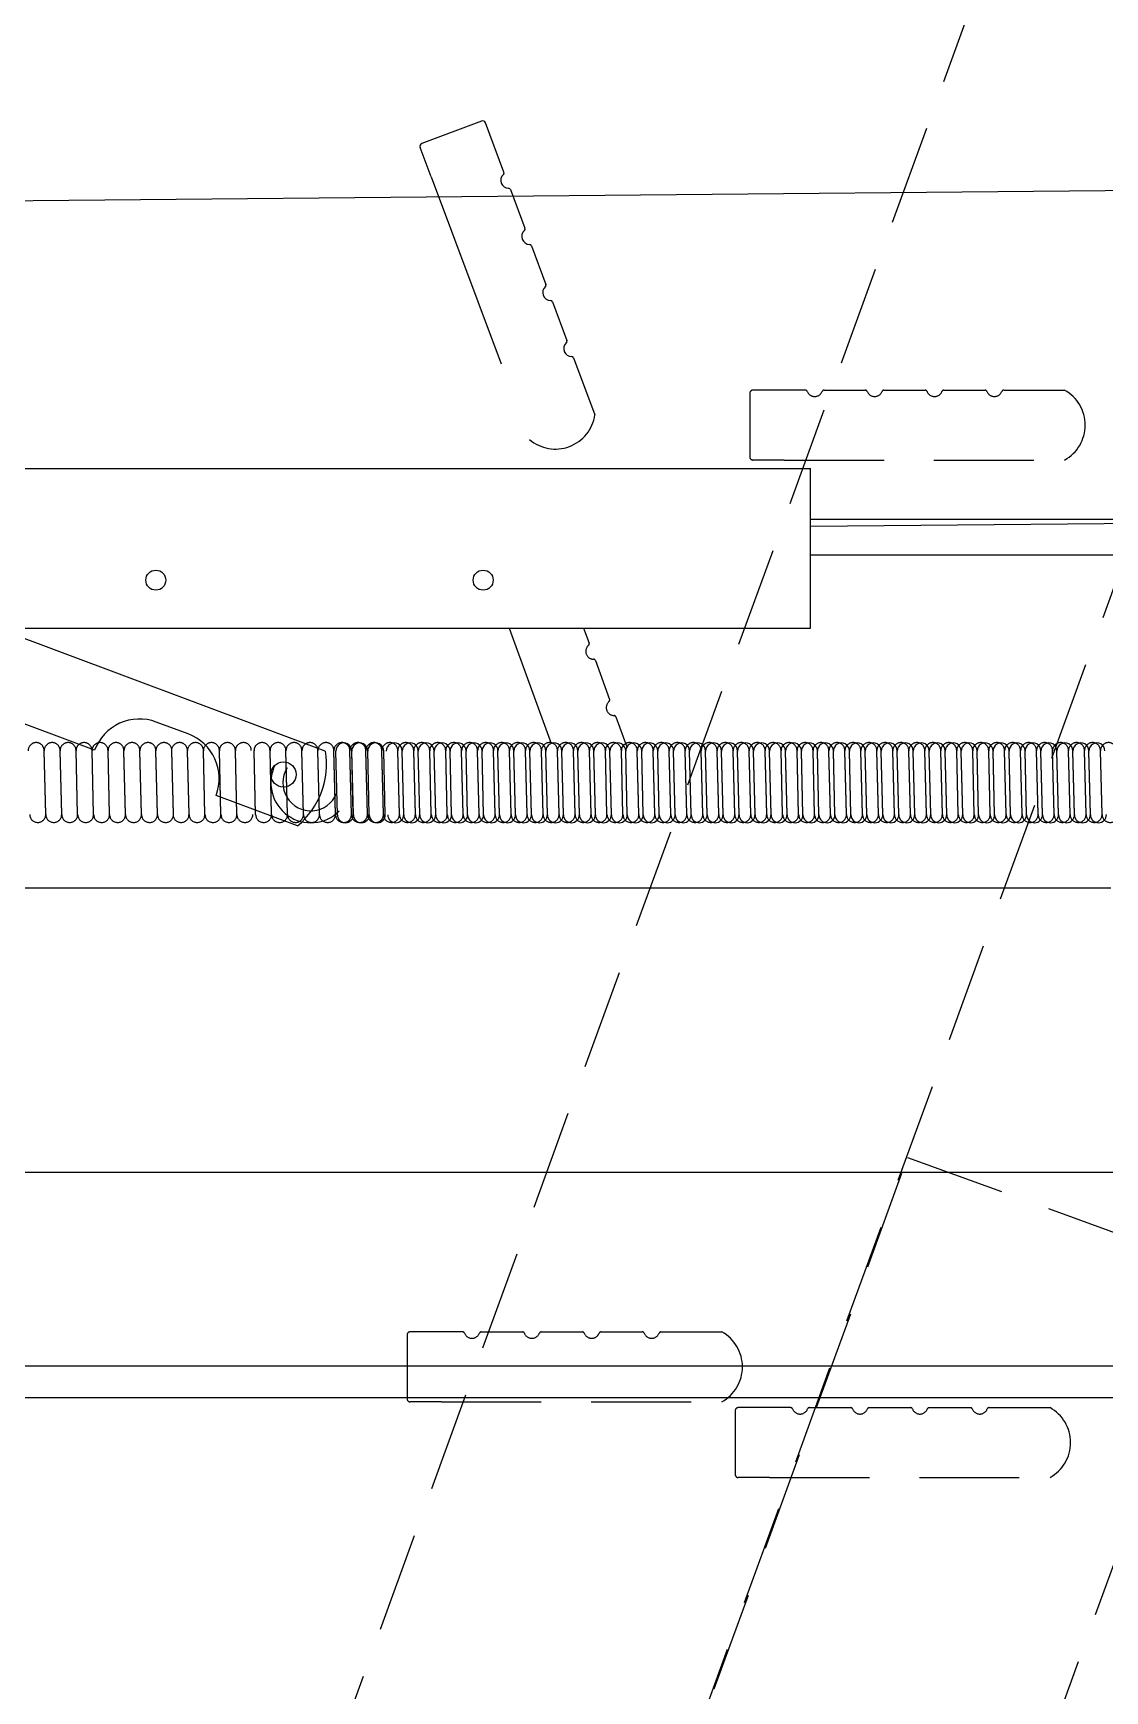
# Model space of a CAD drawing. Extents: x 216 to 4624, y 67 to 3629.
# Drawn here: x 3181.2 to 3449.6, y 2532.7 to 2947.8 of the extents above; entities that cross this region are included whole.
import ezdxf

# ---------------------------------------------------------------- set-up
doc = ezdxf.new("R2010")
doc.units = 0
doc.header["$LTSCALE"] = 100
doc.header["$MEASUREMENT"] = 0
doc.linetypes.add('DASHED', pattern=[0.75, 0.5, -0.25])
doc.linetypes.add('HIDDEN', pattern=[0.375, 0.25, -0.125])
doc.layers.get('0').update_dxf_attribs({"linetype": 'CONTINUOUS'})
doc.layers.add('SKJULT', color=7, linetype='HIDDEN')

msp = doc.modelspace()

# ---------------------------------------------------------------- linework, layer by layer
at = {"color": 7}
for p, q in [((3293.5, 2925.77), (3278.52, 2920.15)), ((3299.09, 2913), (3294.47, 2925.33)), ((4622.99, 2919.33), (3028.48, 2904.39)), ((3280.84, 2911.82), (3278.08, 2919.19)), ((3073.87, 2838.82), (3375.89, 2838.82)), ((3375.89, 2798.82), (3375.89, 2838.82)), ((4623.77, 2835.94), (3375.95, 2824.24)), ((3660.09, 2825.99), (3375.89, 2825.99)), ((3375.89, 2817.18), (3630.06, 2817.18)), ((3254.35, 2768.01), (3147.91, 2807.77)), ((3171.87, 2798.82), (3375.89, 2798.82)), ((3196.56, 2768.25), (3142.13, 2788.58)), ((3257.37, 2752.03), (3256.97, 2768.03)), ((3261.36, 2752.1), (3260.97, 2768.1)), ((3261.37, 2752.03), (3260.97, 2768.03)), ((3265.36, 2752.1), (3264.97, 2768.1)), ((3269.37, 2752.03), (3268.97, 2768.03)), ((3273.99, 2752.1), (3273.6, 2768.1)), ((3273.99, 2752.03), (3273.6, 2768.03)), ((3277.99, 2752.1), (3277.6, 2768.1)), ((3281.99, 2752.1), (3281.6, 2768.1)), ((3281.99, 2752.03), (3281.6, 2768.03)), ((3285.99, 2752.1), (3285.6, 2768.1)), ((3285.99, 2752.03), (3285.6, 2768.03)), ((3289.99, 2752.1), (3289.6, 2768.1)), ((3289.99, 2752.03), (3289.6, 2768.03)), ((3293.99, 2752.1), (3293.6, 2768.1)), ((3293.99, 2752.03), (3293.6, 2768.03)), ((3297.99, 2752.1), (3297.6, 2768.1)), ((3297.99, 2752.03), (3297.6, 2768.03)), ((3301.99, 2752.1), (3301.6, 2768.1)), ((3301.99, 2752.03), (3301.6, 2768.03)), ((3305.99, 2752.1), (3305.6, 2768.1)), ((3305.99, 2752.03), (3305.6, 2768.03)), ((3309.99, 2752.1), (3309.6, 2768.1)), ((3309.99, 2752.03), (3309.6, 2768.03)), ((3313.99, 2752.1), (3313.6, 2768.1)), ((3313.99, 2752.03), (3313.6, 2768.03)), ((3317.99, 2752.1), (3317.6, 2768.1)), ((3317.99, 2752.03), (3317.6, 2768.03)), ((3321.99, 2752.1), (3321.6, 2768.1)), ((3321.99, 2752.03), (3321.6, 2768.03)), ((3325.99, 2752.1), (3325.6, 2768.1)), ((3325.99, 2752.03), (3325.6, 2768.03)), ((3329.99, 2752.1), (3329.6, 2768.1)), ((3329.99, 2752.03), (3329.6, 2768.03)), ((3333.99, 2752.1), (3333.6, 2768.1)), ((3333.99, 2752.03), (3333.6, 2768.03)), ((3337.99, 2752.1), (3337.6, 2768.1)), ((3337.99, 2752.03), (3337.6, 2768.03)), ((3341.99, 2752.1), (3341.6, 2768.1)), ((3341.99, 2752.03), (3341.6, 2768.03)), ((3345.99, 2752.1), (3345.6, 2768.1)), ((3345.99, 2752.03), (3345.6, 2768.03)), ((3349.99, 2752.1), (3349.6, 2768.1)), ((3349.99, 2752.03), (3349.6, 2768.03)), ((3353.99, 2752.1), (3353.6, 2768.1)), ((3353.99, 2752.03), (3353.6, 2768.03)), ((3357.99, 2752.1), (3357.6, 2768.1)), ((3357.99, 2752.03), (3357.6, 2768.03)), ((3361.99, 2752.1), (3361.6, 2768.1)), ((3361.99, 2752.03), (3361.6, 2768.03)), ((3365.99, 2752.1), (3365.6, 2768.1)), ((3365.99, 2752.03), (3365.6, 2768.03)), ((3369.99, 2752.1), (3369.6, 2768.1)), ((3369.99, 2752.03), (3369.6, 2768.03)), ((3373.99, 2752.1), (3373.6, 2768.1)), ((3373.99, 2752.03), (3373.6, 2768.03)), ((3377.99, 2752.1), (3377.6, 2768.1)), ((3377.99, 2752.03), (3377.6, 2768.03)), ((3381.99, 2752.1), (3381.6, 2768.1)), ((3381.99, 2752.03), (3381.6, 2768.03)), ((3385.99, 2752.1), (3385.6, 2768.1)), ((3385.99, 2752.03), (3385.6, 2768.03)), ((3389.99, 2752.1), (3389.6, 2768.1)), ((3389.99, 2752.03), (3389.6, 2768.03)), ((3393.99, 2752.1), (3393.6, 2768.1)), ((3393.99, 2752.03), (3393.6, 2768.03)), ((3397.99, 2752.1), (3397.6, 2768.1)), ((3397.99, 2752.03), (3397.6, 2768.03)), ((3401.99, 2752.1), (3401.6, 2768.1)), ((3401.99, 2752.03), (3401.6, 2768.03)), ((3405.99, 2752.1), (3405.6, 2768.1)), ((3405.99, 2752.03), (3405.6, 2768.03)), ((3409.99, 2752.1), (3409.6, 2768.1)), ((3409.99, 2752.03), (3409.6, 2768.03)), ((3413.99, 2752.1), (3413.6, 2768.1)), ((3413.99, 2752.03), (3413.6, 2768.03)), ((3417.99, 2752.1), (3417.6, 2768.1)), ((3417.99, 2752.03), (3417.6, 2768.03)), ((3421.99, 2752.1), (3421.6, 2768.1)), ((3421.99, 2752.03), (3421.6, 2768.03)), ((3425.99, 2752.1), (3425.6, 2768.1)), ((3425.99, 2752.03), (3425.6, 2768.03)), ((3429.99, 2752.1), (3429.6, 2768.1)), ((3429.99, 2752.03), (3429.6, 2768.03)), ((3433.99, 2752.1), (3433.6, 2768.1)), ((3433.99, 2752.03), (3433.6, 2768.03)), ((3437.99, 2752.1), (3437.6, 2768.1)), ((3437.99, 2752.03), (3437.6, 2768.03)), ((3441.99, 2752.1), (3441.6, 2768.1)), ((3441.99, 2752.03), (3441.6, 2768.03)), ((3445.99, 2752.1), (3445.6, 2768.1)), ((3445.99, 2752.03), (3445.6, 2768.03)), ((3247.36, 2749.28), (3227.01, 2756.88)), ((3020.09, 2733.78), (3451.06, 2733.78)), ((3569.12, 2662.48), (2508.47, 2662.48)), ((3648.06, 2606.08), (2497.06, 2606.08))]:
    msp.add_line(p, q, dxfattribs=at)
at = {"color": 7, "linetype": 'DASHED'}
for p, q in [((3280.84, 2911.82), (3305.48, 2846.06)), ((3300.72, 2908.63), (3304.35, 2898.95)), ((3305.99, 2894.58), (3309.61, 2884.9)), ((3311.25, 2880.54), (3314.87, 2870.86)), ((3316.51, 2866.49), (3321.86, 2852.2)), ((3300.43, 2798.82), (3310.94, 2769.95)), ((3319.05, 2798.82), (3320.42, 2795.06)), ((3322.01, 2790.68), (3325.55, 2780.97)), ((3327.14, 2776.58), (3329.88, 2769.08))]:
    msp.add_line(p, q, dxfattribs=at)
at = {"color": 7, "linetype": 'HIDDEN'}
for p, q in [((3360.68, 2857.66), (3360.68, 2841.66)), ((3374.6, 2858.41), (3361.43, 2858.41)), ((3379.26, 2858.41), (3389.6, 2858.41)), ((3394.26, 2858.41), (3404.6, 2858.41)), ((3409.26, 2858.41), (3419.6, 2858.41)), ((3424.26, 2858.41), (3439.52, 2858.41)), ((3369.3, 2840.91), (3361.43, 2840.91)), ((3369.3, 2840.91), (3439.52, 2840.91)), ((3272.9, 2752.11), (3272.5, 2768.1)), ((3276.9, 2752.11), (3276.5, 2768.1)), ((3304.9, 2752.18), (3304.5, 2768.17)), ((3304.9, 2752.11), (3304.5, 2768.1)), ((3308.9, 2752.18), (3308.5, 2768.17)), ((3308.9, 2752.11), (3308.5, 2768.1)), ((3312.9, 2752.18), (3312.5, 2768.17)), ((3312.9, 2752.11), (3312.5, 2768.1)), ((3316.9, 2752.18), (3316.5, 2768.17)), ((3316.9, 2752.11), (3316.5, 2768.1)), ((3320.9, 2752.18), (3320.5, 2768.17)), ((3320.9, 2752.11), (3320.5, 2768.1)), ((3324.9, 2752.18), (3324.5, 2768.17)), ((3324.9, 2752.11), (3324.5, 2768.1)), ((3328.9, 2752.18), (3328.5, 2768.17)), ((3328.9, 2752.11), (3328.5, 2768.1)), ((3332.9, 2752.18), (3332.5, 2768.17)), ((3332.9, 2752.11), (3332.5, 2768.1)), ((3336.9, 2752.18), (3336.5, 2768.17)), ((3336.9, 2752.11), (3336.5, 2768.1)), ((3340.9, 2752.18), (3340.5, 2768.17)), ((3340.9, 2752.11), (3340.5, 2768.1)), ((3344.9, 2752.18), (3344.5, 2768.17)), ((3344.9, 2752.11), (3344.5, 2768.1)), ((3348.9, 2752.18), (3348.5, 2768.17)), ((3348.9, 2752.11), (3348.5, 2768.1)), ((3352.9, 2752.18), (3352.5, 2768.17)), ((3352.9, 2752.11), (3352.5, 2768.1)), ((3356.9, 2752.18), (3356.5, 2768.17)), ((3356.9, 2752.11), (3356.5, 2768.1)), ((3360.9, 2752.18), (3360.5, 2768.17)), ((3360.9, 2752.11), (3360.5, 2768.1)), ((3364.9, 2752.18), (3364.5, 2768.17)), ((3364.9, 2752.11), (3364.5, 2768.1)), ((3368.9, 2752.18), (3368.5, 2768.17)), ((3368.9, 2752.11), (3368.5, 2768.1)), ((3372.9, 2752.18), (3372.5, 2768.17)), ((3372.9, 2752.11), (3372.5, 2768.1)), ((3376.9, 2752.18), (3376.5, 2768.17)), ((3376.9, 2752.11), (3376.5, 2768.1)), ((3380.9, 2752.18), (3380.5, 2768.17)), ((3380.9, 2752.11), (3380.5, 2768.1)), ((3384.9, 2752.18), (3384.5, 2768.17)), ((3384.9, 2752.11), (3384.5, 2768.1)), ((3388.9, 2752.18), (3388.5, 2768.17)), ((3388.9, 2752.11), (3388.5, 2768.1)), ((3392.9, 2752.18), (3392.5, 2768.17)), ((3392.9, 2752.11), (3392.5, 2768.1)), ((3396.9, 2752.18), (3396.5, 2768.17)), ((3396.9, 2752.11), (3396.5, 2768.1)), ((3400.9, 2752.18), (3400.5, 2768.17)), ((3400.9, 2752.11), (3400.5, 2768.1)), ((3404.9, 2752.18), (3404.5, 2768.17)), ((3404.9, 2752.11), (3404.5, 2768.1)), ((3408.9, 2752.18), (3408.5, 2768.17)), ((3408.9, 2752.11), (3408.5, 2768.1)), ((3412.9, 2752.18), (3412.5, 2768.17)), ((3412.9, 2752.11), (3412.5, 2768.1)), ((3416.9, 2752.18), (3416.5, 2768.17)), ((3416.9, 2752.11), (3416.5, 2768.1)), ((3420.9, 2752.18), (3420.5, 2768.17)), ((3420.9, 2752.11), (3420.5, 2768.1)), ((3424.9, 2752.18), (3424.5, 2768.17)), ((3424.9, 2752.11), (3424.5, 2768.1)), ((3428.9, 2752.18), (3428.5, 2768.17)), ((3428.9, 2752.11), (3428.5, 2768.1)), ((3432.9, 2752.18), (3432.5, 2768.17)), ((3432.9, 2752.11), (3432.5, 2768.1)), ((3436.9, 2752.18), (3436.5, 2768.17)), ((3436.9, 2752.11), (3436.5, 2768.1)), ((3440.9, 2752.18), (3440.5, 2768.17)), ((3440.9, 2752.11), (3440.5, 2768.1)), ((3444.9, 2752.18), (3444.5, 2768.17)), ((3444.9, 2752.11), (3444.5, 2768.1)), ((3448.9, 2752.18), (3448.5, 2768.17)), ((3448.9, 2752.11), (3448.5, 2768.1))]:
    msp.add_line(p, q, dxfattribs=at)
at = {"color": 7, "linetype": 'CONTINUOUS'}
for p, q in [((3219.97, 2772.32), (3212, 2775.29)), ((2507.06, 2614.08), (3638.06, 2614.08))]:
    msp.add_line(p, q, dxfattribs=at)
at = {"color": 7}
for centre, radius in [((3211.89, 2810.82), 2.5), ((3293.89, 2810.82), 2.5), ((3243.88, 2762.16), 3.15)]:
    msp.add_circle(centre, radius, dxfattribs=at)
for centre, radius, start, end in [((3293.77, 2925.07), 0.75, 20.5371, 110.5371), ((3278.78, 2919.45), 0.75, 110.5371, 200.5371), ((3207.81, 2764.05), 12, 69.5195, 159.5195), ((3215.77, 2761.08), 12, 339.5195, 69.5195), ((3258.97, 2768.06), 2, 1, 181), ((3262.97, 2768.06), 2, 1, 181), ((3266.97, 2768.06), 2, 1, 181), ((3271.6, 2768.06), 2, 1, 181), ((3275.6, 2768.06), 2, 1, 181), ((3279.6, 2768.06), 2, 1, 181), ((3283.6, 2768.06), 2, 1, 181), ((3287.6, 2768.06), 2, 1, 181), ((3291.6, 2768.06), 2, 1, 181), ((3295.6, 2768.06), 2, 1, 181), ((3299.6, 2768.06), 2, 1, 181), ((3303.6, 2768.06), 2, 1, 181), ((3307.6, 2768.06), 2, 1, 181), ((3311.6, 2768.06), 2, 1, 181), ((3315.6, 2768.06), 2, 1, 181), ((3319.6, 2768.06), 2, 1, 181), ((3323.6, 2768.06), 2, 1, 181), ((3327.6, 2768.06), 2, 1, 181), ((3331.6, 2768.06), 2, 1, 181), ((3335.6, 2768.06), 2, 1, 181), ((3339.6, 2768.06), 2, 1, 181), ((3343.6, 2768.06), 2, 1, 181), ((3347.6, 2768.06), 2, 1, 181), ((3351.6, 2768.06), 2, 1, 181), ((3355.6, 2768.06), 2, 1, 181), ((3359.6, 2768.06), 2, 1, 181), ((3363.6, 2768.06), 2, 1, 181), ((3367.6, 2768.06), 2, 1, 181), ((3371.6, 2768.06), 2, 1, 181), ((3375.6, 2768.06), 2, 1, 181), ((3379.6, 2768.06), 2, 1, 181), ((3383.6, 2768.06), 2, 1, 181), ((3387.6, 2768.06), 2, 1, 181), ((3391.6, 2768.06), 2, 1, 181), ((3395.6, 2768.06), 2, 1, 181), ((3399.6, 2768.06), 2, 1, 181), ((3403.6, 2768.06), 2, 1, 181), ((3407.6, 2768.06), 2, 1, 181), ((3411.6, 2768.06), 2, 1, 181), ((3415.6, 2768.06), 2, 1, 181), ((3419.6, 2768.06), 2, 1, 181), ((3423.6, 2768.06), 2, 1, 181), ((3427.6, 2768.06), 2, 1, 181), ((3431.6, 2768.06), 2, 1, 181), ((3435.6, 2768.06), 2, 1, 181), ((3439.6, 2768.06), 2, 1, 181), ((3443.6, 2768.06), 2, 1, 181), ((3447.6, 2768.06), 2, 1, 181), ((3234.63, 2764.71), 20, 309.5195, 9.5195), ((3250.72, 2760.06), 10, 153.4038, 315.5083), ((3250.72, 2760.06), 7, 147.7451, 337.8123), ((3259.37, 2752.07), 2, 181, 1), ((3263.37, 2752.07), 2, 181, 1), ((3267.37, 2752.07), 2, 181, 1), ((3271.99, 2752.07), 2, 181, 1), ((3275.99, 2752.07), 2, 181, 1), ((3279.99, 2752.07), 2, 181, 1), ((3283.99, 2752.07), 2, 181, 1), ((3287.99, 2752.07), 2, 181, 1), ((3291.99, 2752.07), 2, 181, 1), ((3295.99, 2752.07), 2, 181, 1), ((3299.99, 2752.07), 2, 181, 1), ((3303.99, 2752.07), 2, 181, 1), ((3307.99, 2752.07), 2, 181, 1), ((3311.99, 2752.07), 2, 181, 1), ((3315.99, 2752.07), 2, 181, 1), ((3319.99, 2752.07), 2, 181, 1), ((3323.99, 2752.07), 2, 181, 1), ((3327.99, 2752.07), 2, 181, 1), ((3331.99, 2752.07), 2, 181, 1), ((3335.99, 2752.07), 2, 181, 1), ((3339.99, 2752.07), 2, 181, 1), ((3343.99, 2752.07), 2, 181, 1), ((3347.99, 2752.07), 2, 181, 1), ((3351.99, 2752.07), 2, 181, 1), ((3355.99, 2752.07), 2, 181, 1), ((3359.99, 2752.07), 2, 181, 1), ((3363.99, 2752.07), 2, 181, 1), ((3367.99, 2752.07), 2, 181, 1), ((3371.99, 2752.07), 2, 181, 1), ((3375.99, 2752.07), 2, 181, 1), ((3379.99, 2752.07), 2, 181, 1), ((3383.99, 2752.07), 2, 181, 1), ((3387.99, 2752.07), 2, 181, 1), ((3391.99, 2752.07), 2, 181, 1), ((3395.99, 2752.07), 2, 181, 1), ((3399.99, 2752.07), 2, 181, 1), ((3403.99, 2752.07), 2, 181, 1), ((3407.99, 2752.07), 2, 181, 1), ((3411.99, 2752.07), 2, 181, 1), ((3415.99, 2752.07), 2, 181, 1), ((3419.99, 2752.07), 2, 181, 1), ((3423.99, 2752.07), 2, 181, 1), ((3427.99, 2752.07), 2, 181, 1), ((3431.99, 2752.07), 2, 181, 1), ((3435.99, 2752.07), 2, 181, 1), ((3439.99, 2752.07), 2, 181, 1), ((3443.99, 2752.07), 2, 181, 1), ((3447.99, 2752.07), 2, 181, 1)]:
    msp.add_arc(centre, radius, start, end, dxfattribs=at)
at = {"color": 7, "linetype": 'CONTINUOUS'}
for centre, radius, start, end in [((3300.28, 2910.95), 2, 131.6373, 269.4369), ((3298.62, 2912.82), 0.5, 311.6373, 20.5371), ((3300.26, 2908.45), 0.5, 20.5371, 89.4369), ((3305.54, 2896.91), 2, 131.6373, 269.4369), ((3303.88, 2898.78), 0.5, 311.6373, 20.5371), ((3305.52, 2894.41), 0.5, 20.5371, 89.4369), ((3310.8, 2882.86), 2, 131.6373, 269.4369), ((3309.14, 2884.73), 0.5, 311.6373, 20.5371), ((3310.78, 2880.36), 0.5, 20.5371, 89.4369), ((3316.07, 2868.81), 2, 131.6373, 269.4369), ((3314.41, 2870.68), 0.5, 311.6373, 20.5371), ((3316.04, 2866.31), 0.5, 20.5371, 89.4369)]:
    msp.add_arc(centre, radius, start, end, dxfattribs=at)
at = {"color": 7, "linetype": 'HIDDEN'}
for centre, radius, start, end in [((3361.43, 2857.66), 0.75, 90, 180), ((3374.6, 2857.91), 0.5, 21.1002, 90), ((3376.93, 2858.81), 2, 201.1002, 338.8998), ((3379.26, 2857.91), 0.5, 90, 158.8998), ((3389.6, 2857.91), 0.5, 21.1002, 90), ((3391.93, 2858.81), 2, 201.1002, 338.8998), ((3394.26, 2857.91), 0.5, 90, 158.8998), ((3404.6, 2857.91), 0.5, 21.1002, 90), ((3406.93, 2858.81), 2, 201.1002, 338.8998), ((3409.26, 2857.91), 0.5, 90, 158.8998), ((3419.6, 2857.91), 0.5, 21.1002, 90), ((3421.93, 2858.81), 2, 201.1002, 338.8998), ((3424.26, 2857.91), 0.5, 90, 158.8998), ((3434.68, 2849.66), 10, 298.955, 61.045), ((3361.43, 2841.66), 0.75, 180, 270), ((3270.5, 2768.14), 2, 1, 181), ((3274.5, 2768.14), 2, 1, 181), ((3278.5, 2768.14), 2, 1, 181), ((3282.5, 2768.14), 2, 1, 181), ((3286.5, 2768.14), 2, 1, 181), ((3290.5, 2768.14), 2, 1, 181), ((3294.5, 2768.14), 2, 1, 181), ((3298.5, 2768.14), 2, 1, 181), ((3302.5, 2768.14), 2, 1, 181), ((3306.5, 2768.14), 2, 1, 181), ((3310.5, 2768.14), 2, 1, 181), ((3314.5, 2768.14), 2, 1, 181), ((3318.5, 2768.14), 2, 1, 181), ((3322.5, 2768.14), 2, 1, 181), ((3326.5, 2768.14), 2, 1, 181), ((3330.5, 2768.14), 2, 1, 181), ((3334.5, 2768.14), 2, 1, 181), ((3338.5, 2768.14), 2, 1, 181), ((3342.5, 2768.14), 2, 1, 181), ((3346.5, 2768.14), 2, 1, 181), ((3350.5, 2768.14), 2, 1, 181), ((3354.5, 2768.14), 2, 1, 181), ((3358.5, 2768.14), 2, 1, 181), ((3362.5, 2768.14), 2, 1, 181), ((3366.5, 2768.14), 2, 1, 181), ((3370.5, 2768.14), 2, 1, 181), ((3374.5, 2768.14), 2, 1, 181), ((3378.5, 2768.14), 2, 1, 181), ((3382.5, 2768.14), 2, 1, 181), ((3386.5, 2768.14), 2, 1, 181), ((3390.5, 2768.14), 2, 1, 181), ((3394.5, 2768.14), 2, 1, 181), ((3398.5, 2768.14), 2, 1, 181), ((3402.5, 2768.14), 2, 1, 181), ((3406.5, 2768.14), 2, 1, 181), ((3410.5, 2768.14), 2, 1, 181), ((3414.5, 2768.14), 2, 1, 181), ((3418.5, 2768.14), 2, 1, 181), ((3422.5, 2768.14), 2, 1, 181), ((3426.5, 2768.14), 2, 1, 181), ((3430.5, 2768.14), 2, 1, 181), ((3434.5, 2768.14), 2, 1, 181), ((3438.5, 2768.14), 2, 1, 181), ((3442.5, 2768.14), 2, 1, 181), ((3446.5, 2768.14), 2, 1, 181), ((3450.5, 2768.14), 2, 1, 181), ((3266.9, 2752.14), 2, 181, 1), ((3270.9, 2752.14), 2, 181, 1), ((3274.9, 2752.14), 2, 181, 1), ((3278.9, 2752.14), 2, 181, 1), ((3282.9, 2752.14), 2, 181, 1), ((3286.9, 2752.14), 2, 181, 1), ((3290.9, 2752.14), 2, 181, 1), ((3294.9, 2752.14), 2, 181, 1), ((3298.9, 2752.14), 2, 181, 1), ((3302.9, 2752.14), 2, 181, 1), ((3306.9, 2752.14), 2, 181, 1), ((3310.9, 2752.14), 2, 181, 1), ((3314.9, 2752.14), 2, 181, 1), ((3318.9, 2752.14), 2, 181, 1), ((3322.9, 2752.14), 2, 181, 1), ((3326.9, 2752.14), 2, 181, 1), ((3330.9, 2752.14), 2, 181, 1), ((3334.9, 2752.14), 2, 181, 1), ((3338.9, 2752.14), 2, 181, 1), ((3342.9, 2752.14), 2, 181, 1), ((3346.9, 2752.14), 2, 181, 1), ((3350.9, 2752.14), 2, 181, 1), ((3354.9, 2752.14), 2, 181, 1), ((3358.9, 2752.14), 2, 181, 1), ((3362.9, 2752.14), 2, 181, 1), ((3366.9, 2752.14), 2, 181, 1), ((3370.9, 2752.14), 2, 181, 1), ((3374.9, 2752.14), 2, 181, 1), ((3378.9, 2752.14), 2, 181, 1), ((3382.9, 2752.14), 2, 181, 1), ((3386.9, 2752.14), 2, 181, 1), ((3390.9, 2752.14), 2, 181, 1), ((3394.9, 2752.14), 2, 181, 1), ((3398.9, 2752.14), 2, 181, 1), ((3402.9, 2752.14), 2, 181, 1), ((3406.9, 2752.14), 2, 181, 1), ((3410.9, 2752.14), 2, 181, 1), ((3414.9, 2752.14), 2, 181, 1), ((3418.9, 2752.14), 2, 181, 1), ((3422.9, 2752.14), 2, 181, 1), ((3426.9, 2752.14), 2, 181, 1), ((3430.9, 2752.14), 2, 181, 1), ((3434.9, 2752.14), 2, 181, 1), ((3438.9, 2752.14), 2, 181, 1), ((3442.9, 2752.14), 2, 181, 1), ((3446.9, 2752.14), 2, 181, 1), ((3450.9, 2752.14), 2, 181, 1)]:
    msp.add_arc(centre, radius, start, end, dxfattribs=at)
at = {"color": 7, "linetype": 'DASHED'}
for centre, radius, start, end in [((3311.97, 2853.66), 10, 229.4921, 351.5821), ((3321.59, 2793.01), 2, 131.1002, 268.8998), ((3319.95, 2794.89), 0.5, 311.1002, 20), ((3321.54, 2790.51), 0.5, 20, 88.8998), ((3326.72, 2778.91), 2, 131.1002, 268.8998), ((3325.08, 2780.8), 0.5, 311.1002, 20), ((3326.67, 2776.41), 0.5, 20, 88.8998)]:
    msp.add_arc(centre, radius, start, end, dxfattribs=at)
at = {"layer": 'SKJULT', "color": 7, "linetype": 'HIDDEN'}
for p, q in [((3661.41, 3628.67), (3107.29, 2106.23)), ((3739.78, 3600.14), (3312.98, 2427.53)), ((3184.32, 2752.18), (3183.92, 2768.17)), ((3184.32, 2752.11), (3183.92, 2768.1)), ((3188.32, 2752.18), (3187.92, 2768.17)), ((3188.32, 2752.11), (3187.92, 2768.1)), ((3192.32, 2752.18), (3191.92, 2768.17)), ((3192.32, 2752.11), (3191.92, 2768.1)), ((3196.32, 2752.18), (3195.92, 2768.17)), ((3196.32, 2752.11), (3195.92, 2768.1)), ((3200.32, 2752.18), (3199.92, 2768.17)), ((3200.32, 2752.11), (3199.92, 2768.1)), ((3204.32, 2752.18), (3203.92, 2768.17)), ((3204.32, 2752.11), (3203.92, 2768.1)), ((3208.32, 2752.18), (3207.92, 2768.17)), ((3208.32, 2752.11), (3207.92, 2768.1)), ((3212.32, 2752.18), (3211.92, 2768.17)), ((3212.32, 2752.11), (3211.92, 2768.1)), ((3216.32, 2752.18), (3215.92, 2768.17)), ((3216.32, 2752.11), (3215.92, 2768.1)), ((3220.21, 2752.18), (3219.82, 2768.17)), ((3220.21, 2752.11), (3219.82, 2768.1)), ((3224.21, 2752.18), (3223.82, 2768.17)), ((3224.21, 2752.11), (3223.82, 2768.1)), ((3228.21, 2752.18), (3227.82, 2768.17)), ((3228.21, 2752.11), (3227.82, 2768.1)), ((3232.21, 2752.18), (3231.82, 2768.17)), ((3232.21, 2752.11), (3231.82, 2768.1)), ((3236.9, 2752.18), (3236.5, 2768.17)), ((3236.9, 2752.11), (3236.5, 2768.1)), ((3240.9, 2752.18), (3240.5, 2768.17)), ((3240.9, 2752.11), (3240.5, 2768.1)), ((3244.9, 2752.18), (3244.5, 2768.17)), ((3244.9, 2752.11), (3244.5, 2768.1)), ((3248.9, 2752.18), (3248.5, 2768.17)), ((3248.9, 2752.11), (3248.5, 2768.1)), ((3252.9, 2752.18), (3252.5, 2768.17)), ((3252.9, 2752.11), (3252.5, 2768.1)), ((3256.9, 2752.18), (3256.5, 2768.17)), ((3256.9, 2752.11), (3256.5, 2768.1)), ((3260.9, 2752.18), (3260.5, 2768.17)), ((3260.9, 2752.11), (3260.5, 2768.1)), ((3264.9, 2752.18), (3264.5, 2768.17)), ((3264.9, 2752.11), (3264.5, 2768.1)), ((3268.9, 2752.18), (3268.5, 2768.17)), ((3268.9, 2752.11), (3268.5, 2768.1)), ((3272.9, 2752.18), (3272.5, 2768.17)), ((3276.9, 2752.18), (3276.5, 2768.17)), ((3280.9, 2752.18), (3280.5, 2768.17)), ((3280.9, 2752.11), (3280.5, 2768.1)), ((3284.9, 2752.18), (3284.5, 2768.17)), ((3284.9, 2752.11), (3284.5, 2768.1)), ((3288.9, 2752.18), (3288.5, 2768.17)), ((3288.9, 2752.11), (3288.5, 2768.1)), ((3292.9, 2752.18), (3292.5, 2768.17)), ((3292.9, 2752.11), (3292.5, 2768.1)), ((3296.9, 2752.18), (3296.5, 2768.17)), ((3296.9, 2752.11), (3296.5, 2768.1)), ((3300.9, 2752.18), (3300.5, 2768.17)), ((3300.9, 2752.11), (3300.5, 2768.1)), ((3313.28, 2427.42), (3400.21, 2666.26)), ((3400.21, 2666.26), (3478.58, 2637.73)), ((3434.46, 2516.51), (3478.58, 2637.73)), ((3274.83, 2621.8), (3274.83, 2605.8)), ((3288.75, 2622.55), (3275.58, 2622.55)), ((3293.41, 2622.55), (3303.75, 2622.55)), ((3308.41, 2622.55), (3318.75, 2622.55)), ((3323.41, 2622.55), (3333.75, 2622.55)), ((3338.41, 2622.55), (3353.67, 2622.55)), ((3283.45, 2605.05), (3275.58, 2605.05)), ((3283.45, 2605.05), (3353.67, 2605.05)), ((3370.93, 2603.59), (3357.77, 2603.59)), ((3375.6, 2603.59), (3385.93, 2603.59)), ((3390.6, 2603.59), (3400.93, 2603.59)), ((3405.6, 2603.59), (3415.93, 2603.59)), ((3420.6, 2603.59), (3435.86, 2603.59)), ((3357.02, 2602.84), (3357.02, 2586.84)), ((3365.64, 2586.09), (3357.77, 2586.09)), ((3365.64, 2586.09), (3435.86, 2586.09))]:
    msp.add_line(p, q, dxfattribs=at)
for centre, radius, start, end in [((3181.92, 2768.14), 2, 1, 181), ((3185.92, 2768.14), 2, 1, 181), ((3189.92, 2768.14), 2, 1, 181), ((3193.92, 2768.14), 2, 1, 181), ((3197.92, 2768.14), 2, 1, 181), ((3201.92, 2768.14), 2, 1, 181), ((3205.92, 2768.14), 2, 1, 181), ((3209.92, 2768.14), 2, 1, 181), ((3213.92, 2768.14), 2, 1, 181), ((3217.82, 2768.14), 2, 1, 181), ((3221.82, 2768.14), 2, 1, 181), ((3225.82, 2768.14), 2, 1, 181), ((3229.82, 2768.14), 2, 1, 181), ((3233.82, 2768.14), 2, 1, 181), ((3238.5, 2768.14), 2, 1, 181), ((3242.5, 2768.14), 2, 1, 181), ((3246.5, 2768.14), 2, 1, 181), ((3250.5, 2768.14), 2, 1, 181), ((3254.5, 2768.14), 2, 1, 181), ((3258.5, 2768.14), 2, 1, 181), ((3262.5, 2768.14), 2, 1, 181), ((3266.5, 2768.14), 2, 1, 181), ((3209.05, 2760.14), 10, 47.3041, 47.5574), ((3225.74, 2760.14), 10, 47.3041, 47.5574), ((3182.32, 2752.14), 2, 181, 1), ((3186.32, 2752.14), 2, 181, 1), ((3190.32, 2752.14), 2, 181, 1), ((3194.32, 2752.14), 2, 181, 1), ((3198.32, 2752.14), 2, 181, 1), ((3202.32, 2752.14), 2, 181, 1), ((3206.32, 2752.14), 2, 181, 1), ((3210.32, 2752.14), 2, 181, 1), ((3214.32, 2752.14), 2, 181, 1), ((3218.21, 2752.14), 2, 181, 1), ((3222.21, 2752.14), 2, 181, 1), ((3226.21, 2752.14), 2, 181, 1), ((3230.21, 2752.14), 2, 181, 1), ((3234.21, 2752.14), 2, 181, 1), ((3238.9, 2752.14), 2, 181, 1), ((3242.9, 2752.14), 2, 181, 1), ((3246.9, 2752.14), 2, 181, 1), ((3250.9, 2752.14), 2, 181, 1), ((3254.9, 2752.14), 2, 181, 1), ((3258.9, 2752.14), 2, 181, 1), ((3262.9, 2752.14), 2, 181, 1), ((3275.58, 2621.8), 0.75, 90, 180), ((3288.75, 2622.05), 0.5, 21.1002, 90), ((3291.08, 2622.95), 2, 201.1002, 338.8998), ((3293.41, 2622.05), 0.5, 90, 158.8998), ((3303.75, 2622.05), 0.5, 21.1002, 90), ((3306.08, 2622.95), 2, 201.1002, 338.8998), ((3308.41, 2622.05), 0.5, 90, 158.8998), ((3318.75, 2622.05), 0.5, 21.1002, 90), ((3321.08, 2622.95), 2, 201.1002, 338.8998), ((3323.41, 2622.05), 0.5, 90, 158.8998), ((3333.75, 2622.05), 0.5, 21.1002, 90), ((3336.08, 2622.95), 2, 201.1002, 338.8998), ((3338.41, 2622.05), 0.5, 90, 158.8998), ((3348.83, 2613.8), 10, 298.955, 61.045), ((3275.58, 2605.8), 0.75, 180, 270), ((3357.77, 2602.84), 0.75, 90, 180), ((3370.93, 2603.09), 0.5, 21.1002, 90), ((3373.27, 2603.99), 2, 201.1002, 338.8998), ((3375.6, 2603.09), 0.5, 90, 158.8998), ((3385.93, 2603.09), 0.5, 21.1002, 90), ((3388.27, 2603.99), 2, 201.1002, 338.8998), ((3390.6, 2603.09), 0.5, 90, 158.8998), ((3400.93, 2603.09), 0.5, 21.1002, 90), ((3403.27, 2603.99), 2, 201.1002, 338.8998), ((3405.6, 2603.09), 0.5, 90, 158.8998), ((3415.93, 2603.09), 0.5, 21.1002, 90), ((3418.27, 2603.99), 2, 201.1002, 338.8998), ((3420.6, 2603.09), 0.5, 90, 158.8998), ((3431.02, 2594.84), 10, 298.955, 61.045), ((3357.77, 2586.84), 0.75, 180, 270)]:
    msp.add_arc(centre, radius, start, end, dxfattribs=at)

doc.saveas('drawing.dxf')
